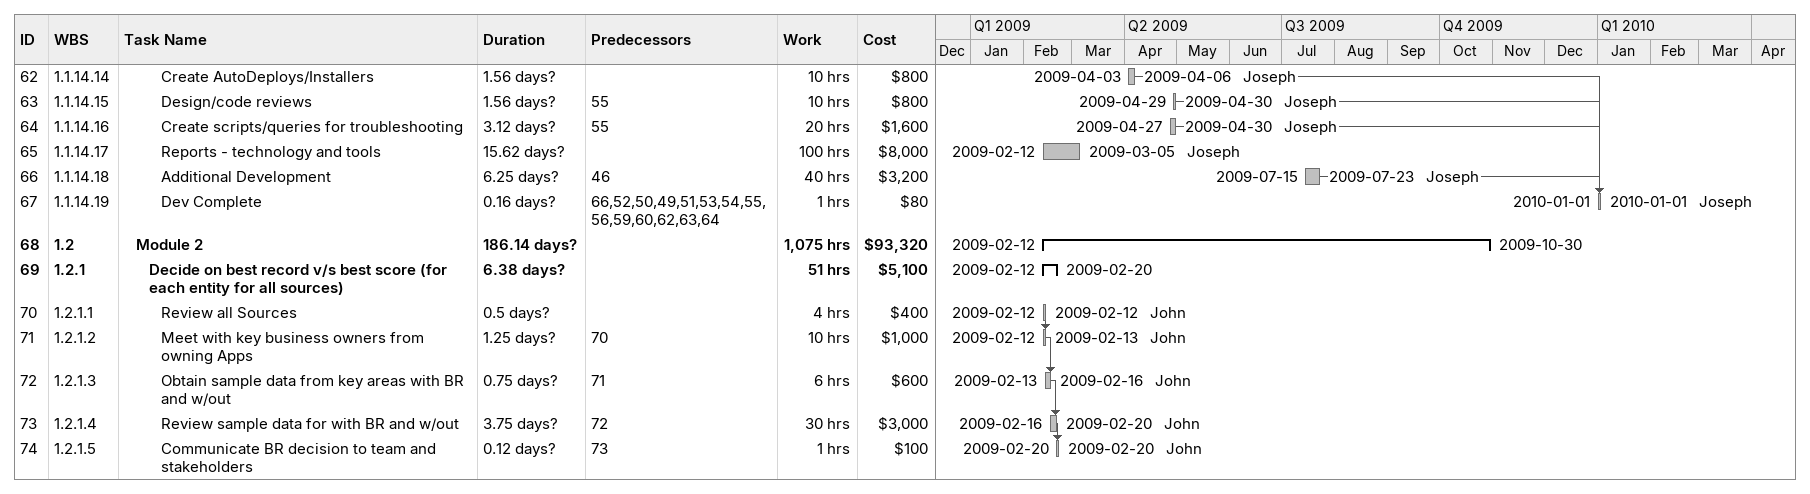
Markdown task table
| ID | WBS | Task | Duration | Start | Finish | Predecessors | Resources | Work (h) | Cost ($) |
|---|---|---|---|---|---|---|---|---|---|
| 62 | 1.1.14.14 | Create AutoDeploys/Installers | 1.56d? | 2009-04-03 | 2009-04-06 |  | Joseph | 10 | 800 |
| 63 | 1.1.14.15 | Design/code reviews | 1.56d? | 2009-04-29 | 2009-04-30 | 55 | Joseph | 10 | 800 |
| 64 | 1.1.14.16 | Create scripts/queries for troubleshooting | 3.12d? | 2009-04-27 | 2009-04-30 | 55 | Joseph | 20 | 1600 |
| 65 | 1.1.14.17 | Reports - technology and tools | 15.62d? | 2009-02-12 | 2009-03-05 |  | Joseph | 100 | 8000 |
| 66 | 1.1.14.18 | Additional Development | 6.25d? | 2009-07-15 | 2009-07-23 | 46 | Joseph | 40 | 3200 |
| 67 | 1.1.14.19 | Dev Complete | 0.16d? | 2010-01-01 | 2010-01-01 | 66, 52, 50, 49, 51, 53, 54, 55, 56, 59, 60, 62, 63, 64 | Joseph | 1 | 80 |
| 68 | 1.2 | **Module 2** | 186.14d? | 2009-02-12 | 2009-10-30 |  |  | 1075 | 93320 |
| 69 | 1.2.1 | **Decide on best record v/s best score (for each entity for all sources)** | 6.38d? | 2009-02-12 | 2009-02-20 |  |  | 51 | 5100 |
| 70 | 1.2.1.1 | Review all Sources | 0.5d? | 2009-02-12 | 2009-02-12 |  | John | 4 | 400 |
| 71 | 1.2.1.2 | Meet with key business owners from owning Apps | 1.25d? | 2009-02-12 | 2009-02-13 | 70 | John | 10 | 1000 |
| 72 | 1.2.1.3 | Obtain sample data from key areas with BR and w/out | 0.75d? | 2009-02-13 | 2009-02-16 | 71 | John | 6 | 600 |
| 73 | 1.2.1.4 | Review sample data for with BR and w/out | 3.75d? | 2009-02-16 | 2009-02-20 | 72 | John | 30 | 3000 |
| 74 | 1.2.1.5 | Communicate BR decision to team and stakeholders | 0.12d? | 2009-02-20 | 2009-02-20 | 73 | John | 1 | 100 |
